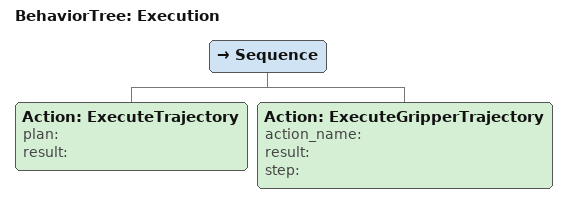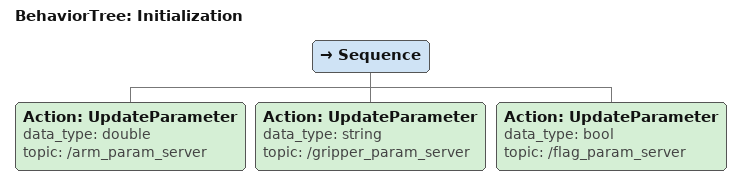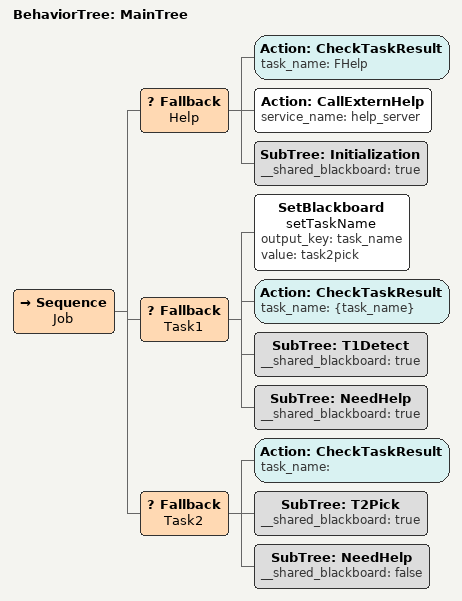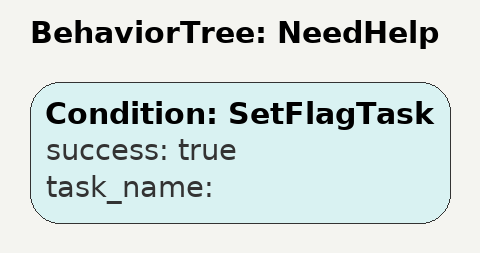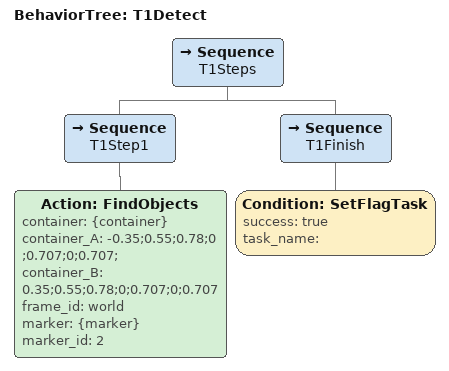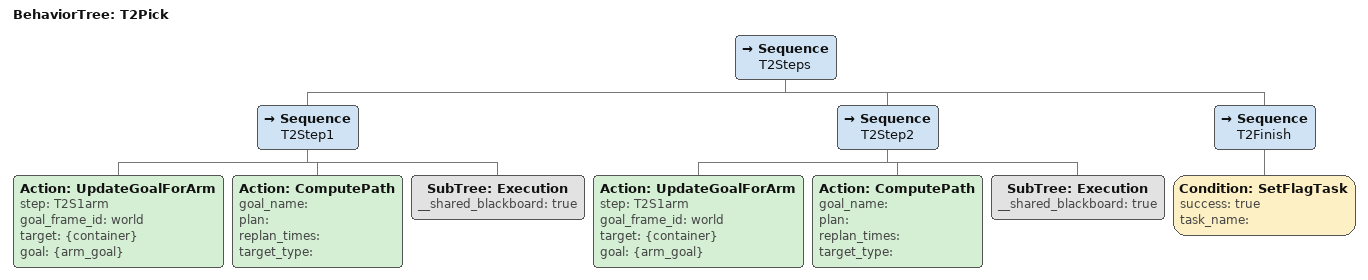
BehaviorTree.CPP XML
<?xml version="1.0"?>
<root main_tree_to_execute="MainTree">
    <BehaviorTree ID="Execution">
        <Sequence>
            <Action ID="ExecuteTrajectory" plan="" result=""/>
            <Action ID="ExecuteGripperTrajectory" action_name="" result="" step=""/>
        </Sequence>
    </BehaviorTree>
    <BehaviorTree ID="Initialization">
        <Sequence>
            <Action ID="UpdateParameter" data_type="double" topic="/arm_param_server"/>
            <Action ID="UpdateParameter" data_type="string" topic="/gripper_param_server"/>
            <Action ID="UpdateParameter" data_type="bool" topic="/flag_param_server"/>
        </Sequence>
    </BehaviorTree>
    <BehaviorTree ID="MainTree">
        <Sequence name="Job">
            <Fallback name="Help">
                <Action ID="CheckTaskResult" task_name="FHelp"/>
                <Action ID="CallExternHelp" service_name="help_server"/>
                <SubTree ID="Initialization" __shared_blackboard="true"/>
            </Fallback>
            <Fallback name="Task1">
                <SetBlackboard name="setTaskName" output_key="task_name" value="task2pick"/>
                <Action ID="CheckTaskResult" task_name="{task_name}"/>
                <SubTree ID="T1Detect" __shared_blackboard="true"/>
                <SubTree ID="NeedHelp" __shared_blackboard="true"/>
            </Fallback>
            <Fallback name="Task2">
                <Action ID="CheckTaskResult" task_name=""/>
                <SubTree ID="T2Pick" __shared_blackboard="true"/>
                <SubTree ID="NeedHelp" __shared_blackboard="false"/>
            </Fallback>
        </Sequence>
    </BehaviorTree>
    <BehaviorTree ID="NeedHelp">
        <Condition ID="SetFlagTask" success="true" task_name=""/>
    </BehaviorTree>
    <BehaviorTree ID="T1Detect">
        <Sequence name="T1Steps">
            <Sequence name="T1Step1">
                <Action ID="FindObjects" container="{container}" container_A="-0.35;0.55;0.78;0;0.707;0;0.707;" container_B="0.35;0.55;0.78;0;0.707;0;0.707" frame_id="world" marker="{marker}" marker_id="2"/>
            </Sequence>
            <Sequence name="T1Finish">
                <Condition ID="SetFlagTask" success="true" task_name=""/>
            </Sequence>
        </Sequence>
    </BehaviorTree>
    <BehaviorTree ID="T2Pick">
        <Sequence name="T2Steps">
            <Sequence name="T2Step1">
                <Action ID="UpdateGoalForArm" step="T2S1arm" goal_frame_id="world" target="{container}" goal="{arm_goal}"/>
                <Action ID="ComputePath" goal_name="" plan="" replan_times="" target_type=""/>
                <SubTree ID="Execution" __shared_blackboard="true"/>
            </Sequence>
            <Sequence name="T2Step2">
                <Action ID="UpdateGoalForArm" step="T2S1arm" goal_frame_id="world" target="{container}" goal="{arm_goal}"/>
                <Action ID="ComputePath" goal_name="" plan="" replan_times="" target_type=""/>
                <SubTree ID="Execution" __shared_blackboard="true"/>
            </Sequence>
            <Sequence name="T2Finish">
                <Condition ID="SetFlagTask" success="true" task_name=""/>
            </Sequence>
        </Sequence>
    </BehaviorTree>
</root>
